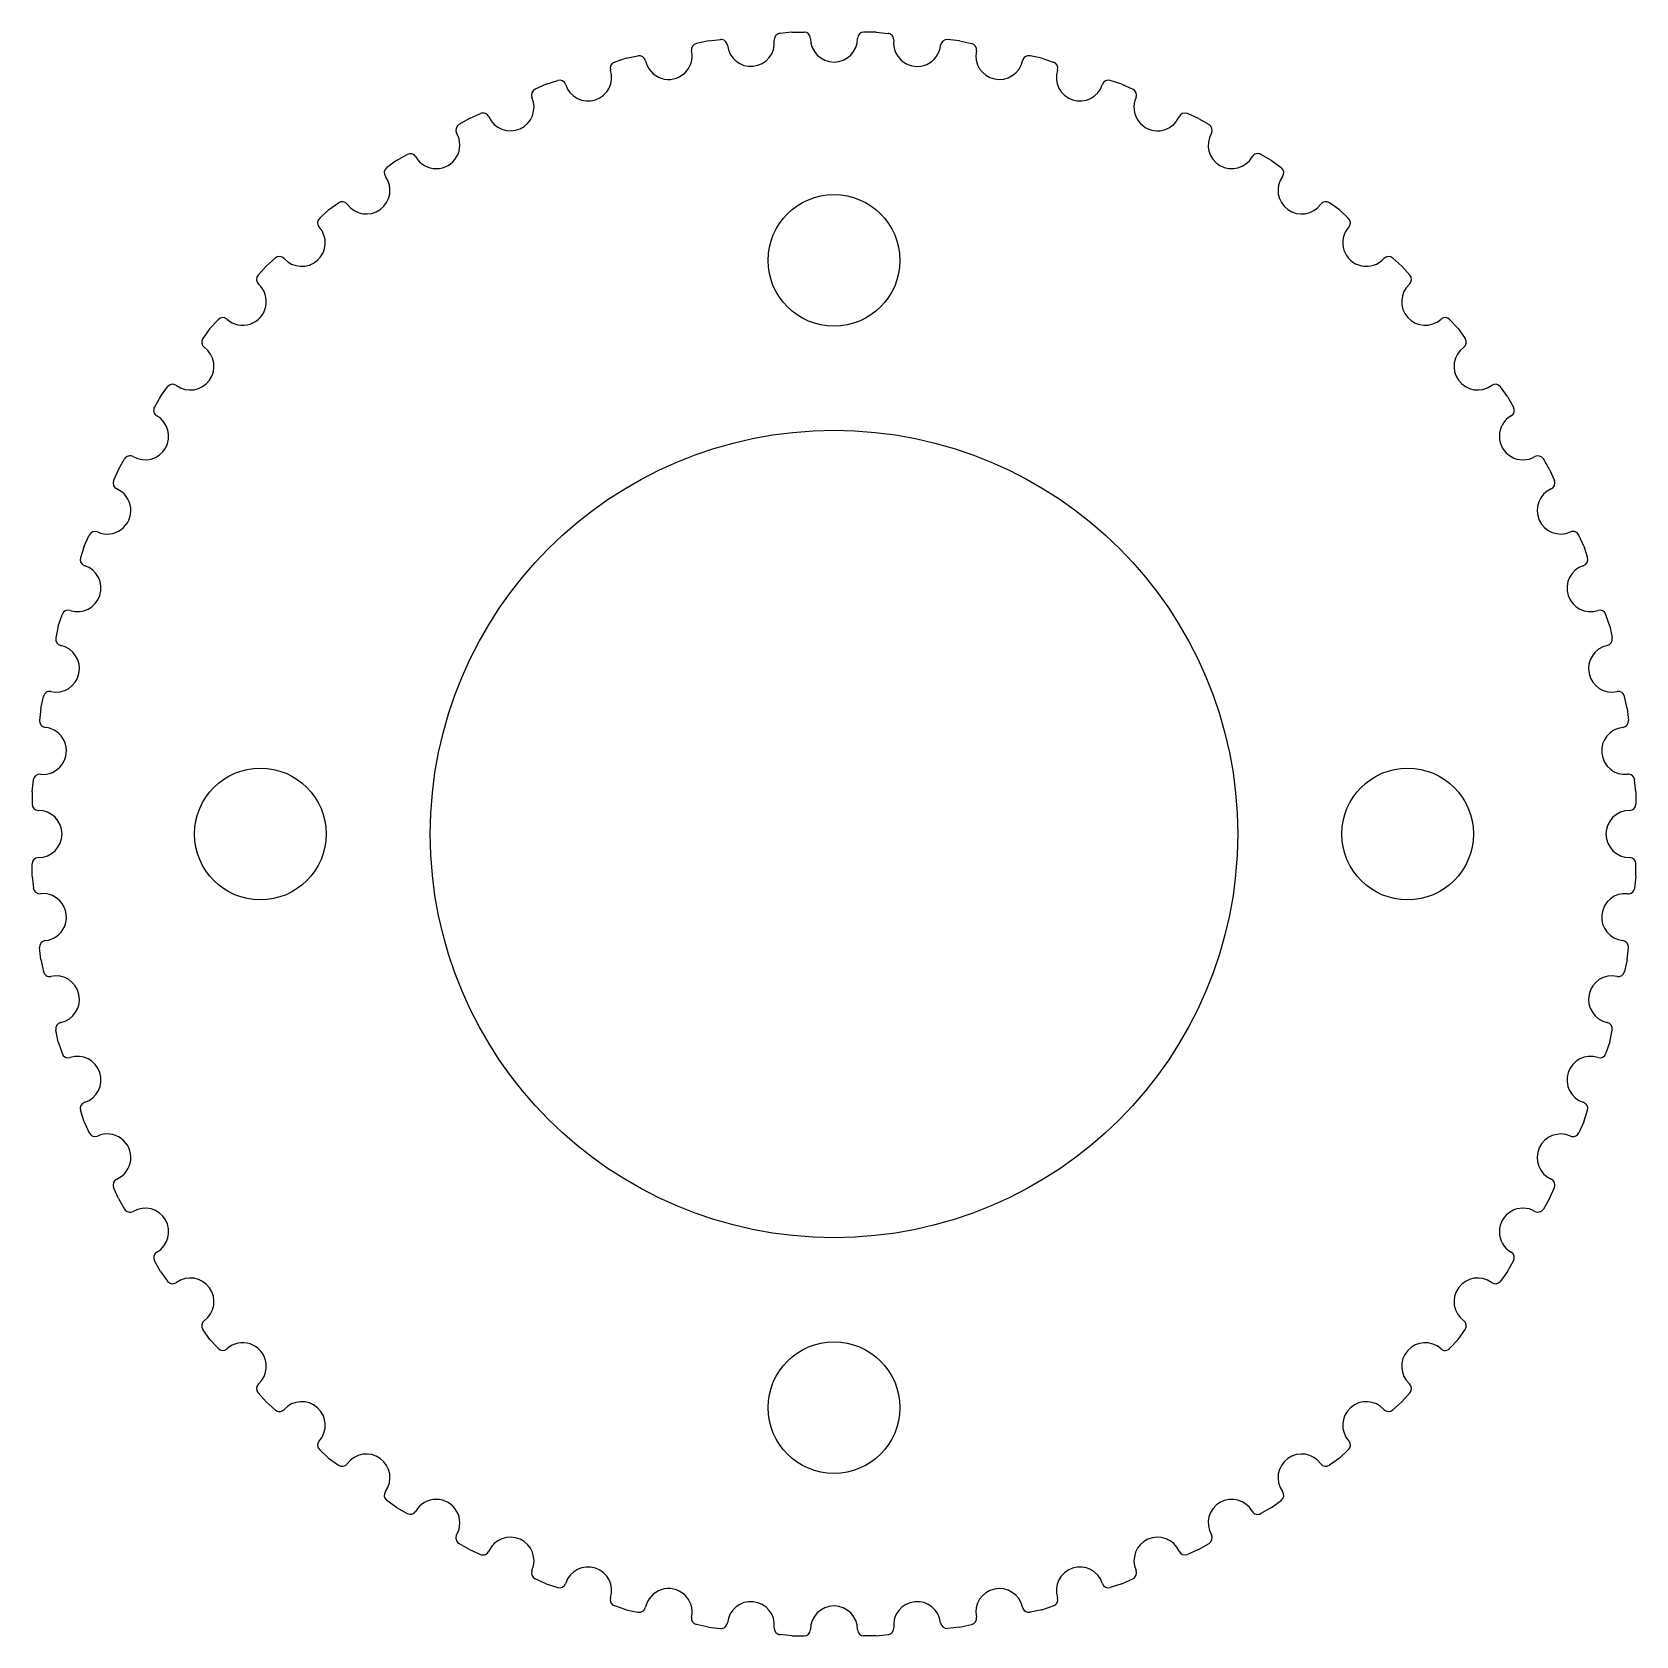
# Model space of a CAD drawing. Extents: x -18.9 to 18.9, y -18.9 to 18.9.
import ezdxf

# ---------------------------------------------------------------- set-up
doc = ezdxf.new("R2010")
doc.units = 0
doc.layers.get('0').update_dxf_attribs({"linetype": 'continuous'})

# ---------------------------------------------------------------- blocks, each defined once
blk = doc.blocks.new('POCKET001')
at = {"color": 0}
for p, q in [((-2.956, 18.666), (-3.234, 18.607)), ((-2.956, 18.666), (-2.674, 18.696)), ((-0.989, 18.873), (-1.272, 18.843)), ((-0.989, 18.873), (-0.705, 18.873)), ((0.989, 18.873), (0.705, 18.873)), ((0.989, 18.873), (1.272, 18.843)), ((2.956, 18.666), (2.674, 18.696)), ((2.956, 18.666), (3.234, 18.607)), ((-4.891, 18.255), (-5.161, 18.167)), ((-4.891, 18.255), (-4.613, 18.314)), ((4.891, 18.255), (4.613, 18.314)), ((4.891, 18.255), (5.161, 18.167)), ((-6.773, 17.643), (-7.032, 17.528)), ((-6.773, 17.643), (-6.502, 17.731)), ((6.773, 17.643), (6.502, 17.731)), ((6.773, 17.643), (7.032, 17.528)), ((-8.58, 16.839), (-8.826, 16.697)), ((-8.58, 16.839), (-8.32, 16.954)), ((8.58, 16.839), (8.32, 16.954)), ((8.58, 16.839), (8.826, 16.697)), ((-10.293, 15.85), (-10.047, 15.992)), ((10.293, 15.85), (10.047, 15.992)), ((-10.293, 15.85), (-10.523, 15.683)), ((10.293, 15.85), (10.523, 15.683)), ((-11.893, 14.687), (-11.663, 14.854)), ((11.893, 14.687), (11.663, 14.854)), ((-11.893, 14.687), (-12.104, 14.497)), ((11.893, 14.687), (12.104, 14.497)), ((-13.363, 13.363), (-13.553, 13.152)), ((-13.363, 13.363), (-13.152, 13.553)), ((13.363, 13.363), (13.152, 13.553)), ((13.363, 13.363), (13.553, 13.152)), ((-14.687, 11.893), (-14.497, 12.104)), ((14.687, 11.893), (14.497, 12.104)), ((-14.687, 11.893), (-14.854, 11.663)), ((14.687, 11.893), (14.854, 11.663)), ((-15.85, 10.293), (-15.992, 10.047)), ((-15.85, 10.293), (-15.683, 10.523)), ((15.85, 10.293), (15.683, 10.523)), ((15.85, 10.293), (15.992, 10.047)), ((-16.839, 8.58), (-16.697, 8.826)), ((16.839, 8.58), (16.697, 8.826)), ((-16.839, 8.58), (-16.954, 8.32)), ((16.839, 8.58), (16.954, 8.32)), ((-17.643, 6.773), (-17.528, 7.032)), ((17.643, 6.773), (17.528, 7.032)), ((-17.643, 6.773), (-17.731, 6.502)), ((17.643, 6.773), (17.731, 6.502)), ((-18.255, 4.891), (-18.167, 5.161)), ((18.255, 4.891), (18.167, 5.161)), ((-18.255, 4.891), (-18.314, 4.613)), ((18.255, 4.891), (18.314, 4.613)), ((-18.666, 2.956), (-18.607, 3.234)), ((18.666, 2.956), (18.607, 3.234)), ((-18.666, 2.956), (-18.696, 2.674)), ((18.666, 2.956), (18.696, 2.674)), ((-18.873, 0.989), (-18.843, 1.272)), ((18.873, 0.989), (18.843, 1.272)), ((-18.873, 0.989), (-18.873, 0.705)), ((18.873, 0.989), (18.873, 0.705)), ((-18.873, -0.989), (-18.873, -0.705)), ((18.873, -0.989), (18.873, -0.705)), ((-18.873, -0.989), (-18.843, -1.272)), ((18.873, -0.989), (18.843, -1.272)), ((-18.666, -2.956), (-18.696, -2.674)), ((-18.666, -2.956), (-18.607, -3.234)), ((18.666, -2.956), (18.607, -3.234)), ((18.666, -2.956), (18.696, -2.674)), ((-18.255, -4.891), (-18.314, -4.613)), ((-18.255, -4.891), (-18.167, -5.161)), ((18.255, -4.891), (18.167, -5.161)), ((18.255, -4.891), (18.314, -4.613)), ((-17.643, -6.773), (-17.731, -6.502)), ((-17.643, -6.773), (-17.528, -7.032)), ((17.643, -6.773), (17.528, -7.032)), ((17.643, -6.773), (17.731, -6.502)), ((-16.839, -8.58), (-16.954, -8.32)), ((-16.839, -8.58), (-16.697, -8.826)), ((16.839, -8.58), (16.697, -8.826)), ((16.839, -8.58), (16.954, -8.32)), ((-15.85, -10.293), (-15.992, -10.047)), ((15.85, -10.293), (15.992, -10.047)), ((-15.85, -10.293), (-15.683, -10.523)), ((15.85, -10.293), (15.683, -10.523)), ((-14.687, -11.893), (-14.854, -11.663)), ((14.687, -11.893), (14.854, -11.663)), ((-14.687, -11.893), (-14.497, -12.104)), ((14.687, -11.893), (14.497, -12.104)), ((-13.363, -13.363), (-13.553, -13.152)), ((13.363, -13.363), (13.553, -13.152)), ((-13.363, -13.363), (-13.152, -13.553)), ((13.363, -13.363), (13.152, -13.553)), ((-11.893, -14.687), (-12.104, -14.497)), ((-11.893, -14.687), (-11.663, -14.854)), ((11.893, -14.687), (11.663, -14.854)), ((11.893, -14.687), (12.104, -14.497)), ((-10.293, -15.85), (-10.523, -15.683)), ((-10.293, -15.85), (-10.047, -15.992)), ((10.293, -15.85), (10.047, -15.992)), ((10.293, -15.85), (10.523, -15.683)), ((-8.58, -16.839), (-8.826, -16.697)), ((-8.58, -16.839), (-8.32, -16.954)), ((8.58, -16.839), (8.32, -16.954)), ((8.58, -16.839), (8.826, -16.697)), ((-6.773, -17.643), (-7.032, -17.528)), ((-6.773, -17.643), (-6.502, -17.731)), ((6.773, -17.643), (6.502, -17.731)), ((6.773, -17.643), (7.032, -17.528)), ((-4.891, -18.255), (-5.161, -18.167)), ((-4.891, -18.255), (-4.613, -18.314)), ((4.891, -18.255), (4.613, -18.314)), ((4.891, -18.255), (5.161, -18.167)), ((-2.956, -18.666), (-3.234, -18.607)), ((-2.956, -18.666), (-2.674, -18.696)), ((-0.989, -18.873), (-1.272, -18.843)), ((-0.989, -18.873), (-0.705, -18.873)), ((0.989, -18.873), (0.705, -18.873)), ((0.989, -18.873), (1.272, -18.843)), ((2.956, -18.666), (2.674, -18.696)), ((2.956, -18.666), (3.234, -18.607))]:
    blk.add_line(p, q, dxfattribs=at)
for centre, radius in [((0, 13.5), 1.55), ((0, 0), 9.5), ((-13.5, 0), 1.55), ((13.5, 0), 1.55), ((0, -13.5), 1.55)]:
    blk.add_circle(centre, radius, dxfattribs=at)
for centre, radius, start, end in [((-3.203, 18.46), 0.15, 102, -168), ((-2.658, 18.546), 0.15, 6, 96), ((-1.957, 18.62), 0.555, -174, 6), ((-1.256, 18.694), 0.15, 96, -174), ((-0.705, 18.723), 0.15, 0, 90), ((0, 18.723), 0.555, -180, 0), ((0.705, 18.723), 0.15, 90, -180), ((1.256, 18.694), 0.15, -6, 84), ((1.957, 18.62), 0.555, 174, -6), ((2.658, 18.546), 0.15, 84, 174), ((3.203, 18.46), 0.15, -12, 78), ((-5.115, 18.024), 0.15, 108, -162), ((-4.582, 18.167), 0.15, 12, 102), ((-3.893, 18.313), 0.555, -168, 12), ((3.893, 18.313), 0.555, 168, -12), ((4.582, 18.167), 0.15, 78, 168), ((5.115, 18.024), 0.15, -18, 72), ((-5.786, 17.806), 0.555, -162, 18), ((5.786, 17.806), 0.555, 162, -18), ((-6.971, 17.391), 0.15, 114, -156), ((-6.456, 17.588), 0.15, 18, 108), ((6.456, 17.588), 0.15, 72, 162), ((6.971, 17.391), 0.15, -24, 66), ((-7.615, 17.104), 0.555, -156, 24), ((7.615, 17.104), 0.555, 156, -24), ((-8.751, 16.567), 0.15, 120, -150), ((-8.259, 16.817), 0.15, 24, 114), ((8.259, 16.817), 0.15, 66, 156), ((8.751, 16.567), 0.15, -30, 60), ((-9.361, 16.214), 0.555, -150, 30), ((9.361, 16.214), 0.555, 150, -30), ((-9.972, 15.862), 0.15, 30, 120), ((9.972, 15.862), 0.15, 60, 150), ((-10.435, 15.561), 0.15, 126, -144), ((10.435, 15.561), 0.15, -36, 54), ((-11.005, 15.147), 0.555, -144, 36), ((11.005, 15.147), 0.555, 144, -36), ((-11.575, 14.733), 0.15, 36, 126), ((11.575, 14.733), 0.15, 54, 144), ((-12.004, 14.385), 0.15, 132, -138), ((12.004, 14.385), 0.15, -42, 48), ((-12.528, 13.914), 0.555, -138, 42), ((12.528, 13.914), 0.555, 138, -42), ((-13.052, 13.442), 0.15, 42, 132), ((13.052, 13.442), 0.15, 48, 138), ((-13.914, 12.528), 0.555, -132, 48), ((-13.442, 13.052), 0.15, 138, -132), ((13.914, 12.528), 0.555, 132, -48), ((13.442, 13.052), 0.15, -48, 42), ((-14.385, 12.004), 0.15, 48, 138), ((14.385, 12.004), 0.15, 42, 132), ((-15.147, 11.005), 0.555, -126, 54), ((-14.733, 11.575), 0.15, 144, -126), ((15.147, 11.005), 0.555, 126, -54), ((14.733, 11.575), 0.15, -54, 36), ((-15.561, 10.435), 0.15, 54, 144), ((15.561, 10.435), 0.15, 36, 126), ((-16.214, 9.361), 0.555, -120, 60), ((-15.862, 9.972), 0.15, 150, -120), ((16.214, 9.361), 0.555, 120, -60), ((15.862, 9.972), 0.15, -60, 30), ((-16.567, 8.751), 0.15, 60, 150), ((16.567, 8.751), 0.15, 30, 120), ((-16.817, 8.259), 0.15, 156, -114), ((16.817, 8.259), 0.15, -66, 24), ((-17.104, 7.615), 0.555, -114, 66), ((17.104, 7.615), 0.555, 114, -66), ((-17.391, 6.971), 0.15, 66, 156), ((17.391, 6.971), 0.15, 24, 114), ((-17.588, 6.456), 0.15, 162, -108), ((17.588, 6.456), 0.15, -72, 18), ((-17.806, 5.786), 0.555, -108, 72), ((17.806, 5.786), 0.555, 108, -72), ((-18.024, 5.115), 0.15, 72, 162), ((18.024, 5.115), 0.15, 18, 108), ((-18.167, 4.582), 0.15, 168, -102), ((18.167, 4.582), 0.15, -78, 12), ((-18.313, 3.893), 0.555, -102, 78), ((18.313, 3.893), 0.555, 102, -78), ((-18.46, 3.203), 0.15, 78, 168), ((18.46, 3.203), 0.15, 12, 102), ((-18.546, 2.658), 0.15, 174, -96), ((18.546, 2.658), 0.15, -84, 6), ((-18.62, 1.957), 0.555, -96, 84), ((18.62, 1.957), 0.555, 96, -84), ((-18.694, 1.256), 0.15, 84, 174), ((18.694, 1.256), 0.15, 6, 96), ((-18.723, 0.705), 0.15, -180, -90), ((-18.723, 0), 0.555, -90, 90), ((18.723, 0), 0.555, 90, -90), ((18.723, 0.705), 0.15, -90, 0), ((-18.723, -0.705), 0.15, 90, -180), ((18.723, -0.705), 0.15, 0, 90), ((-18.694, -1.256), 0.15, -174, -84), ((-18.62, -1.957), 0.555, -84, 96), ((18.62, -1.957), 0.555, 84, -96), ((18.694, -1.256), 0.15, -96, -6), ((-18.546, -2.658), 0.15, 96, -174), ((18.546, -2.658), 0.15, -6, 84), ((-18.46, -3.203), 0.15, -168, -78), ((-18.313, -3.893), 0.555, -78, 102), ((18.313, -3.893), 0.555, 78, -102), ((18.46, -3.203), 0.15, -102, -12), ((-18.167, -4.582), 0.15, 102, -168), ((18.167, -4.582), 0.15, -12, 78), ((-18.024, -5.115), 0.15, -162, -72), ((-17.806, -5.786), 0.555, -72, 108), ((17.806, -5.786), 0.555, 72, -108), ((18.024, -5.115), 0.15, -108, -18), ((-17.588, -6.456), 0.15, 108, -162), ((17.588, -6.456), 0.15, -18, 72), ((-17.391, -6.971), 0.15, -156, -66), ((-17.104, -7.615), 0.555, -66, 114), ((17.104, -7.615), 0.555, 66, -114), ((17.391, -6.971), 0.15, -114, -24), ((-16.817, -8.259), 0.15, 114, -156), ((16.817, -8.259), 0.15, -24, 66), ((-16.567, -8.751), 0.15, -150, -60), ((-16.214, -9.361), 0.555, -60, 120), ((16.214, -9.361), 0.555, 60, -120), ((16.567, -8.751), 0.15, -120, -30), ((-15.862, -9.972), 0.15, 120, -150), ((15.862, -9.972), 0.15, -30, 60), ((-15.561, -10.435), 0.15, -144, -54), ((-15.147, -11.005), 0.555, -54, 126), ((15.147, -11.005), 0.555, 54, -126), ((15.561, -10.435), 0.15, -126, -36), ((-14.733, -11.575), 0.15, 126, -144), ((14.733, -11.575), 0.15, -36, 54), ((-13.914, -12.528), 0.555, -48, 132), ((13.914, -12.528), 0.555, 48, -132), ((-14.385, -12.004), 0.15, -138, -48), ((14.385, -12.004), 0.15, -132, -42), ((-13.442, -13.052), 0.15, 132, -138), ((13.442, -13.052), 0.15, -42, 48), ((-13.052, -13.442), 0.15, -132, -42), ((-12.528, -13.914), 0.555, -42, 138), ((12.528, -13.914), 0.555, 42, -138), ((13.052, -13.442), 0.15, -138, -48), ((-12.004, -14.385), 0.15, 138, -132), ((12.004, -14.385), 0.15, -48, 42), ((-11.005, -15.147), 0.555, -36, 144), ((11.005, -15.147), 0.555, 36, -144), ((-11.575, -14.733), 0.15, -126, -36), ((11.575, -14.733), 0.15, -144, -54), ((-10.435, -15.561), 0.15, 144, -126), ((10.435, -15.561), 0.15, -54, 36), ((-9.361, -16.214), 0.555, -30, 150), ((9.361, -16.214), 0.555, 30, -150), ((-9.972, -15.862), 0.15, -120, -30), ((9.972, -15.862), 0.15, -150, -60), ((-8.751, -16.567), 0.15, 150, -120), ((-7.615, -17.104), 0.555, -24, 156), ((7.615, -17.104), 0.555, 24, -156), ((8.751, -16.567), 0.15, -60, 30), ((-8.259, -16.817), 0.15, -114, -24), ((8.259, -16.817), 0.15, -156, -66), ((-6.971, -17.391), 0.15, 156, -114), ((-5.786, -17.806), 0.555, -18, 162), ((5.786, -17.806), 0.555, 18, -162), ((6.971, -17.391), 0.15, -66, 24), ((-6.456, -17.588), 0.15, -108, -18), ((6.456, -17.588), 0.15, -162, -72), ((-5.115, -18.024), 0.15, 162, -108), ((-3.893, -18.313), 0.555, -12, 168), ((-1.957, -18.62), 0.555, -6, 174), ((1.957, -18.62), 0.555, 6, -174), ((3.893, -18.313), 0.555, 12, -168), ((5.115, -18.024), 0.15, -72, 18), ((-4.582, -18.167), 0.15, -102, -12), ((-3.203, -18.46), 0.15, 168, -102), ((0, -18.723), 0.555, 0, -180), ((3.203, -18.46), 0.15, -78, 12), ((4.582, -18.167), 0.15, -168, -78), ((-2.658, -18.546), 0.15, -96, -6), ((-1.256, -18.694), 0.15, 174, -96), ((-0.705, -18.723), 0.15, -90, 0), ((0.705, -18.723), 0.15, -180, -90), ((1.256, -18.694), 0.15, -84, 6), ((2.658, -18.546), 0.15, -174, -84)]:
    blk.add_arc(centre, radius, start, end, dxfattribs=at)

msp = doc.modelspace()

# ---------------------------------------------------------------- block references
at = {"color": 0}
msp.add_blockref('POCKET001', (0, 0), dxfattribs=at)

doc.saveas('drawing.dxf')
